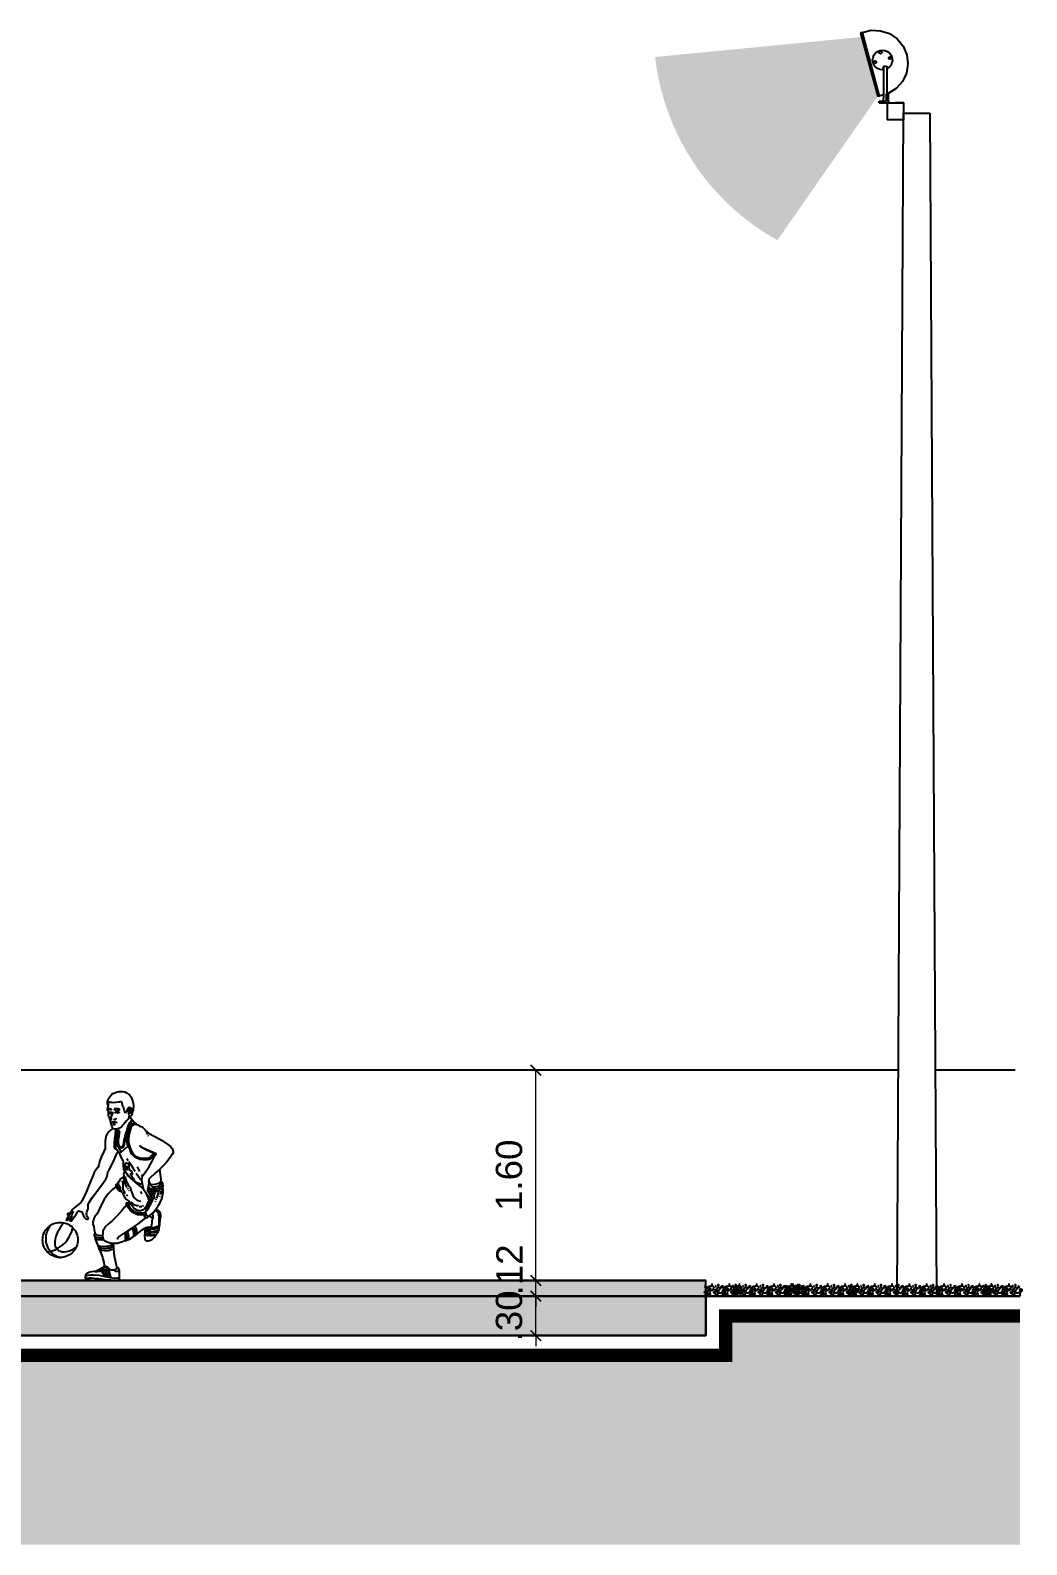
# Model space of a CAD drawing. Header units: metres. Extents: x 2394 to 3264, y 364 to 634.
# Drawn here: x 2738.47 to 2746.05, y 403.38 to 414.91 of the extents above; entities that cross this region are included whole.
import ezdxf

# ---------------------------------------------------------------- set-up
doc = ezdxf.new("R2010")
doc.units = ezdxf.units.M
doc.header["$LTSCALE"] = 5
doc.header["$MEASUREMENT"] = 0
doc.layers.add('2prancha', color=4, linetype='Continuous', lineweight=18)
doc.layers.add('PENA 05', color=5, linetype='Continuous', lineweight=25)
for name, color, linetype in [('COTA 1 100', 2, 'Continuous'), ('PENA 0.1', 1, 'Continuous'), ('PENA 01', 1, 'Continuous'), ('PENA 02', 2, 'Continuous'), ('PENA 06', 6, 'Continuous'), ('VEG_PLANTAS', 94, 'Continuous')]:
    doc.layers.add(name, color=color, linetype=linetype)
doc.styles.add('Luana', font='arial.ttf')
doc.dimstyles.new('arial100', dxfattribs={"dimtxt": 0.2, "dimasz": 0.08, "dimexe": 0.1, "dimexo": 0.2, "dimgap": 0.1, "dimtad": 1, "dimzin": 4, "dimdsep": 46, "dimtxsty": 'Luana', "dimblk": 'ARCHTICK', "dimcen": 0, "dimclrd": 7, "dimclre": 7, "dimclrt": 256, "dimadec": 0, "dimazin": 0, "dimtfac": 1, "dimtix": 1, "dimtmove": 0, "dimatfit": 3, "dimldrblk": 'CLOSEDBLANK', "dimfxl": 0, "dimlwd": 5, "dimlwe": 5, "dimarcsym": 0})

# ---------------------------------------------------------------- blocks, each defined once
blk = doc.blocks.new('cacho6')
for centre, radius in [((-0.416, 0.242), 0.0184), ((-0.325, 0.284), 0.0156), ((-0.255, 0.26), 0.0104), ((-0.159, 0.31), 0.0082), ((-0.042, 0.222), 0.0116), ((0.015, 0.253), 0.0183), ((0.128, 0.284), 0.0156), ((0.198, 0.26), 0.0104), ((0.294, 0.31), 0.0082), ((0.411, 0.222), 0.0116), ((0.468, 0.253), 0.0183)]:
    blk.add_circle(centre, radius)
blk.add_arc((0.037, 0.242), 0.0184, 202.9972, 106.9767)
for points, knots in [([(0, 0), (0.017, 0.013), (0.049, 0.039), (-0.035, 0.009), (-0.042, 0.095), (-0.062, 0.018), (-0.176, 0.073), (-0.041, 0.071), (0.078, 0.117), (-0.049, 0.078), (0.027, 0.214), (-0.067, 0.068), (-0.076, 0.255), (-0.104, 0.071), (-0.161, 0.215), (0.042, 0.257), (-0.297, 0.304), (-0.126, 0.113), (-0.228, 0.21), (-0.321, 0.094), (-0.129, 0.122), (-0.35, -0.005), (-0.31, 0.142), (-0.253, 0.23), (-0.453, 0.23), (-0.272, 0.128), (-0.406, 0.065), (-0.448, 0.13), (-0.463, 0.218), (-0.522, 0.133), (-0.428, 0.091), (-0.444, 0.031), (-0.453, 0)], [0.011965, 0.011965, 0.011965, 0.011965, 0.082609, 0.169559, 0.243044, 0.299408, 0.400394, 0.594709, 0.690458, 0.785628, 0.89158, 1.001823, 1.123848, 1.25156, 1.356811, 1.528141, 1.7837, 1.951889, 2.05249, 2.190104, 2.318207, 2.51551, 2.701394, 2.792269, 2.948062, 3.123129, 3.249217, 3.402204, 3.477691, 3.56163, 3.701911, 3.843182, 3.843182, 3.843182, 3.843182]), ([(0.453, 0), (0.47, 0.013), (0.502, 0.039), (0.418, 0.009), (0.411, 0.095), (0.391, 0.018), (0.277, 0.073), (0.413, 0.071), (0.532, 0.117), (0.404, 0.078), (0.48, 0.214), (0.386, 0.068), (0.377, 0.255), (0.349, 0.071), (0.292, 0.215), (0.495, 0.257), (0.156, 0.304), (0.328, 0.113), (0.225, 0.21), (0.132, 0.094), (0.324, 0.122), (0.103, -0.005), (0.143, 0.142), (0.2, 0.23), (0, 0.23), (0.181, 0.128), (0.048, 0.065), (0.005, 0.13), (-0.01, 0.218), (-0.05, 0.16), (-0.042, 0.136), (-0.037, 0.128)], [0.011965, 0.011965, 0.011965, 0.011965, 0.082609, 0.169559, 0.243044, 0.299408, 0.400394, 0.594709, 0.690458, 0.785628, 0.89158, 1.001823, 1.123848, 1.25156, 1.356811, 1.528141, 1.7837, 1.951889, 2.05249, 2.190104, 2.318207, 2.51551, 2.701394, 2.792269, 2.948062, 3.123129, 3.249217, 3.402204, 3.477691, 3.56163, 3.606746, 3.606746, 3.606746, 3.606746]), ([(-0.001, 0.089), (0.001, 0.088), (0.014, 0.07), (0.012, 0.047), (0.007, 0.026)], [3.6908032, 3.6908032, 3.6908032, 3.6908032, 3.701911, 3.8032539, 3.8032539, 3.8032539, 3.8032539])]:
    blk.add_open_spline(points, degree=3, knots=knots)
blk = doc.blocks.new('jogador de basquete 02')
at = {"color": 0, "linetype": 'Continuous'}
for points in [[(272.7, 224.4), (272.5, 225.2), (272.1, 226.3), (272.1, 228.1), (272.4, 230), (272.8, 231.2), (273.6, 232.4), (275.1, 234.1), (275.6, 234.8), (276.5, 235.6), (280.3, 237), (281.7, 237.3), (283.3, 237.3), (284.9, 237.3), (286.5, 236.9), (288, 236.1), (290.6, 234.3), (291.5, 233.2), (292.1, 232.4), (292.6, 230.9), (293.6, 227.4), (293.9, 225.2), (293.6, 221.5), (293.2, 220.1), (292.5, 219)], [(272, 221.8), (271.9, 221.8), (271.9, 221.8), (271.9, 222), (271.9, 222.1), (271.9, 222.2), (272, 222.3), (272.1, 222.3), (272.7, 222.6), (273.1, 222.7), (273.5, 222.7), (273.8, 222.7), (274.3, 222.6), (274.7, 222.4), (274.9, 222.4), (275, 222.3), (275.1, 222.1), (275.1, 222), (275.1, 221.8), (275, 221.8), (274.8, 221.8), (274.6, 221.8), (274, 222), (273.6, 222.1), (273.3, 222.1), (272.8, 222.1), (272.5, 222), (272.2, 221.8), (272, 221.8), (272, 221.8)], [(272.8, 226.1), (272.9, 227.3), (273.3, 228.2), (273.6, 228.4), (274, 228.4), (275, 228.1), (276, 228), (279.1, 228.1), (281.7, 228.4), (282.8, 228.6), (283.6, 228.6), (283.9, 228.5), (284.2, 228.1), (284.2, 227.7), (284.3, 225.7), (284.6, 224.9), (285.2, 224.5), (285.5, 223.5), (285.5, 222.5), (286, 221.1), (286.2, 220), (286.5, 219.4), (287.7, 219.7), (288, 219.9), (288.2, 220.4), (288.8, 221.8), (289.4, 223), (290, 223.7), (290.5, 223.8), (291.2, 223.7), (292.2, 223), (292.7, 222.3), (292.9, 221.5), (293, 219.7), (292.9, 218.7), (292.5, 217.2), (292.1, 216.6), (291.6, 216.4), (290.7, 216.3), (290.3, 216.4), (290.1, 215.6), (289.9, 214.7), (289.4, 213.9), (288.4, 212.7), (283.8, 207.3), (282.6, 206.5), (281.5, 205.9), (280, 205.4), (279.1, 205.3), (278.3, 205.3), (277.1, 205.6), (276.4, 206.2), (275.9, 207.2), (275.7, 207.8), (275.3, 209), (274.8, 210.6), (274.4, 212.6), (274.1, 213.4), (273.6, 214.9), (273.2, 215.7), (272.9, 217), (272.8, 217.5), (272.9, 218.7), (272.9, 219.3), (272.8, 219.9), (272.7, 220.2), (272.2, 221.1), (272, 221.6), (272, 222.1), (272.3, 223.4), (272.8, 226.1)], [(272.9, 219.1), (273.1, 219.4), (273.3, 219.6), (273.7, 219.7), (274.2, 219.7), (274.7, 219.7), (275.1, 219.7), (275.4, 219.6), (275.4, 219.5), (275.4, 219.4), (275.4, 219.4), (275.2, 219.3), (275.1, 219.3), (275.1, 219.3), (275.1, 219.3), (275.1, 219.1), (275.1, 219), (275.1, 218.7), (275.1, 218.6), (275, 218.5), (274.8, 218.4), (274.7, 218.4), (274.5, 218.4), (274.3, 218.5), (274.3, 218.5), (274.1, 218.7), (274, 218.9), (274, 219), (273.9, 219.1), (273.8, 219.1), (273.7, 219.2), (273.4, 219.2), (273.2, 219.1), (273.1, 219), (273, 218.9), (272.9, 218.9), (272.9, 219), (272.9, 219.1)], [(276.2, 219.9), (276.2, 219.4), (276.2, 218.9), (275.1, 215.9), (274.7, 215.1), (274.5, 214.9), (274.5, 214.4), (274.7, 213.9), (275.3, 213.7), (275.9, 213.7)], [(277.6, 222.4), (277.6, 222.3), (277.6, 222.2), (277.8, 222), (277.8, 222), (277.9, 221.9), (277.9, 221.8), (278, 221.7), (278.1, 221.7), (278.3, 221.8), (278.6, 221.8), (278.9, 221.9), (279.3, 222), (279.8, 222), (280.3, 222), (280.7, 222), (281.1, 221.9), (281.5, 221.8), (281.7, 221.8), (281.9, 221.8), (282, 221.8), (282.1, 221.8), (282.1, 221.9), (282.1, 222), (282.1, 222.1), (281.9, 222.3), (281.6, 222.3), (280.9, 222.4), (280.1, 222.6), (279.5, 222.6), (279.2, 222.6), (278.9, 222.6), (278.4, 222.5), (278.1, 222.4), (277.8, 222.4), (277.6, 222.4), (277.6, 222.4), (277.6, 222.4)], [(278.4, 219.3), (278.4, 219.4), (278.8, 219.7), (279.1, 220.1), (279.4, 220.1), (279.8, 220.2), (280.3, 220.2), (280.8, 220.1), (281.2, 220.1), (281.3, 220), (281.6, 219.7), (281.7, 219.6), (281.8, 219.4), (281.8, 219.4), (281.7, 219.3), (281.5, 219.3), (281.4, 219.4), (281.3, 219.3), (281.2, 219.1), (281.1, 219), (281, 218.9), (280.8, 218.9), (280.6, 218.9), (280.3, 218.9), (280.3, 218.9), (280.1, 219), (280, 219.2), (279.9, 219.4), (279.8, 219.4), (279.8, 219.6), (279.5, 219.7), (279.4, 219.7), (279.1, 219.6), (278.9, 219.5), (278.7, 219.3), (278.6, 219.2), (278.5, 219.2), (278.4, 219.2), (278.4, 219.3)], [(288.1, 220.2), (287.9, 219.8)], [(289.8, 220), (290, 220.1), (290.2, 220.4), (290.3, 220.5), (290.3, 220.7), (290.3, 220.9), (290.3, 221.3), (290.4, 221.8), (290.5, 222), (290.7, 222.3), (290.8, 222.4), (291.2, 222.6), (291.5, 222.6), (291.9, 222.4), (292.1, 222.2), (292.3, 221.9), (292.3, 221.5), (292.4, 221), (292.3, 220.9), (292.3, 220.8), (292.1, 220.8), (292, 220.8), (291.9, 221), (291.9, 221.5), (291.8, 221.9), (291.5, 222.3), (291.4, 222.3), (291.1, 222.3), (291, 222.3), (290.8, 222.2), (290.6, 221.9), (290.5, 221.6), (290.4, 221.4), (290.4, 221.2), (290.4, 220.9), (290.4, 220.8), (290.6, 220.7), (290.8, 220.6), (291.1, 220.5), (291.4, 220.2), (291.7, 219.9), (291.8, 219.5), (291.9, 219.3), (291.9, 219.2), (291.9, 219.1), (291.7, 219.1), (291.5, 219.3), (291.4, 219.4), (291.2, 219.7), (291.1, 219.7), (290.8, 219.7), (290.7, 219.6), (290.7, 219.3), (290.7, 218.9), (290.7, 218.5), (290.5, 218.3), (290.4, 218.2), (290.2, 218), (290, 218), (289.9, 218.2), (289.8, 218.3), (289.8, 218.5), (289.9, 218.7), (290, 218.8), (290.2, 218.8), (290.3, 219), (290.3, 219.1), (290.3, 219.4), (290.1, 219.6), (289.9, 219.7), (289.8, 219.7), (289.7, 219.7), (289.7, 219.9), (289.8, 220)], [(276.8, 205.9), (276.3, 205.7), (274.6, 204.5), (273.1, 203), (271.8, 201.4), (270.9, 199.8), (270.3, 197.5), (269.9, 195), (269.9, 192.3), (269.9, 189.1), (268.8, 186.4), (266.7, 181.6), (265.6, 178.5), (264.6, 175.2), (264, 173.1), (262.4, 171.2), (260.8, 168.8), (259.8, 166.5), (258.4, 162.9), (256.2, 157.6), (253.3, 150.7), (251.6, 147.5), (250.7, 145.3), (249.6, 143.7), (249, 143.1), (242.1, 137.3), (241, 135.1), (237.8, 129.8), (237.2, 129.1), (236.9, 128.6), (237.3, 128.3), (237.8, 128.3), (238.7, 128.7), (239.5, 129.3), (241.9, 132.2), (241.2, 130.3), (240.1, 128.3), (240.1, 128), (240.3, 127.7), (241, 127.7), (241.7, 127.9), (242.5, 129), (245.9, 134.4), (246.4, 135.1), (247.4, 136.2), (250.3, 135.5), (252.3, 130.7), (253.4, 129.7), (254.9, 129.2), (255.5, 129.3), (256, 129.8), (256, 130.3), (254.9, 131.4), (254.4, 132.4), (254.2, 133.8), (254.4, 135.1), (255.5, 138.3), (255.6, 140.1), (255.6, 141.2), (256.1, 143.1), (259.2, 147.9), (267.2, 158.1), (270.5, 163.1), (271.3, 164.8), (272, 167), (272.3, 168.7), (273.3, 170.8), (276.9, 177.9), (279, 182.7), (280, 185.4), (280.7, 186.1), (281.1, 186.5)], [(275.6, 211.2), (275.9, 211.3), (276.4, 211.4), (276.9, 211.4), (277.6, 211.4), (278.1, 211.4), (278.8, 211.3), (279.2, 211.2), (279.5, 211.2), (279.7, 211.1), (279.7, 211.1), (279.7, 211), (279.7, 211), (279.6, 210.9), (279, 210.9), (278.2, 210.8), (277.6, 210.6), (277.1, 210.5), (276.9, 210.5), (276.7, 210.6), (276.5, 210.6), (276.5, 210.8), (276.4, 210.9), (276.4, 211.1), (276.3, 211.1), (275.8, 211.1), (275.6, 211.1), (275.5, 211.2), (275.5, 211.2), (275.6, 211.2)], [(276.6, 209.5), (277.1, 209.4), (277.7, 209.4), (278.3, 209.4), (278.6, 209.7)], [(277, 213.7), (277.1, 213.7), (277.4, 213.7), (277.9, 213.5), (278.3, 213.5), (278.6, 213.5), (278.9, 213.7), (279.1, 213.9), (279.2, 214.2), (279.2, 214.7)], [(279.9, 205.4), (279.8, 203.9), (279.1, 197.4), (278.6, 192.9), (278.6, 190.4), (278.8, 189.3), (278.9, 188.6), (279, 188.5), (278.5, 188.8), (278.2, 189.4), (278, 190.4), (278, 193), (278.3, 197.4), (278.6, 200.9), (279, 204.5), (279, 205.3)], [(279.5, 205.4), (279.3, 202.4), (278.4, 194.8), (278.2, 191.1), (278.3, 189.6), (278.7, 188.7), (280, 187.5), (281.6, 185.9), (283.8, 180.6), (285.2, 177.9), (285.3, 176.5), (285.3, 174.1), (285.5, 172), (287, 169.4), (289.7, 165.6), (291.8, 163.5), (295.5, 160.8), (299.8, 159.2), (301.7, 158.9)], [(279.4, 204.3), (279.2, 205.4)], [(280.9, 205.7), (280.6, 202.5), (279.5, 193.9), (280, 191.8), (283.6, 185.9), (289.2, 191), (288.6, 194.4), (288.9, 197.6), (288.6, 199.3), (288.8, 201.6), (290, 204), (290.8, 206.2), (292.3, 209.1), (295, 211), (293.4, 212.4), (291.9, 214.1), (291, 216.1), (290.8, 216.3)], [(282.2, 202.9), (281.9, 201.7), (281.5, 199.2), (281.1, 196.2), (281.1, 193.9), (281.2, 192.4), (281.7, 191.1), (282, 190.5), (282.5, 190.4), (283, 190.2), (283.5, 190.2), (284.1, 190.4), (284.8, 190.9), (285.4, 192), (286.1, 196), (286.8, 199.3), (287.9, 203.2), (288.8, 206.5), (289.7, 208.8), (290.9, 210.9), (291.6, 212.1), (292.2, 212.8), (292.6, 213), (292.9, 213), (293.7, 212.3), (293.2, 212.3), (292.5, 211.8), (291.7, 211), (291, 209.5), (290, 207.5), (289.3, 205.9), (288.2, 201.9), (287.1, 197.1), (286.1, 192.5), (285.9, 190.9), (285.2, 190), (284.5, 189.4), (283.3, 189.3), (282.1, 189.6), (281.3, 190.3), (281, 190.8), (280.7, 191.5), (280.6, 192.7), (280.5, 194.2), (280.5, 195.6), (280.7, 198.2), (281.1, 200.8), (281.4, 202.5), (281.8, 203.9), (282.2, 202.9)], [(311.8, 185), (311.6, 184.5), (310.3, 182.5), (309.2, 181), (307.7, 179.9), (306.1, 179.5), (304, 179.3), (302.1, 179.3), (299.4, 179.7), (297, 180.7), (295.7, 181.6), (294.1, 182.6), (292.9, 184), (291.8, 185.8), (291, 187.8), (290.1, 190.1), (289.4, 192.7), (289, 194.7), (288.9, 196.9), (289.2, 199.7), (289.8, 202.8), (290.5, 205.4), (291.3, 207.6), (292, 208.7), (292.6, 209.3), (293.1, 209.7), (294.1, 210.1), (294.9, 210.2), (295.6, 210.2), (296.2, 210), (296.9, 209.4), (296, 209.4), (294.9, 209.4), (294.1, 209.2), (293.3, 208.8), (292.6, 208.2), (292, 207.3), (291.3, 205.7), (290.8, 203.6), (290, 199.6), (289.7, 197.5), (289.7, 194.9), (290, 192.9), (290.8, 190.3), (291.7, 187.9), (293, 185.3), (294.4, 183.7), (295.7, 182.6), (297.2, 181.7), (299, 180.8), (300.4, 180.6), (302, 180.3), (303.7, 180.3), (305.3, 180.4), (306.9, 180.8), (308.3, 181.6), (309.3, 182.6), (310.2, 184.1), (310.8, 185.4)], [(290.3, 216.4), (289.9, 216.6), (289.6, 216.7)], [(309.9, 183.6), (309.1, 182.7), (308, 181.4), (306.7, 180.7), (305, 180.4), (302.5, 180.4), (300.6, 180.4), (299, 180.9), (296.5, 181.9), (294.8, 183.1), (293.2, 185), (291.5, 187.8), (290.4, 191), (289.7, 193.7), (289.7, 197.6), (290.2, 201.3), (291.2, 205.3), (292, 207.3), (292.7, 208.4), (294, 209.1), (295.2, 209.5), (296.8, 209.4), (297.7, 208.9), (298.5, 208.4), (300.1, 207.7), (301.3, 207.2), (302.5, 206.2), (303.4, 205.1), (304.8, 203.3), (306.6, 201.9), (311.9, 199.1), (317.5, 196), (323.8, 191.8), (325.5, 190.5), (326.5, 189.1), (327.6, 186.4), (327.5, 185.2), (326.6, 183.8), (325.5, 182.2), (322.3, 178), (319, 174.2), (315.9, 171.1), (312.6, 168.3), (307.5, 163.6), (306.9, 162.9), (306.8, 162.1), (306.8, 161), (306.8, 158.9), (306.4, 156.9), (306.1, 154.9), (305.9, 153.4), (308.4, 149), (309.9, 147.1), (310.1, 146.3), (309.9, 145.3), (309.7, 145.2), (308, 146.4), (305.9, 149.1), (303.1, 153.5), (302.5, 154.8), (301.1, 162), (301.1, 163.3), (301.4, 164.7), (302, 166.4), (304.3, 169.5), (307.2, 173.7), (309.7, 178.2), (311.1, 181.1), (312.3, 183.4), (313.2, 184.4), (308, 186.6), (304.6, 188.2), (301.6, 189.5), (300.9, 189.9), (300.2, 190.4), (299.2, 191.3), (300.3, 190.3), (305, 187.8), (310.9, 185.2), (309.9, 183.6)], [(304.8, 203.2), (305.2, 202.2), (305.9, 200.7)], [(306.1, 200.1), (306.4, 199.5)], [(306.6, 198.9), (306.6, 198.8)], [(288.2, 180.5), (289.3, 178.7)], [(287.1, 169.1), (285.9, 168.3), (285.6, 167.3), (285.7, 166.2), (285.4, 165.1), (284.3, 164), (282.7, 162.9), (282.4, 162.4), (282.2, 161.8), (282.1, 161.2)], [(285.9, 171), (285.9, 171.6), (286, 172.7), (286.6, 174.5), (287.5, 176.3), (287.8, 176.9), (288.9, 176.6), (289.7, 176.2), (290.2, 171), (290.3, 171), (291.2, 170.5), (292.3, 170.1), (292.8, 167.5), (292.9, 167.3), (292.3, 167.3), (291.3, 167.5), (291.7, 166.8), (292.9, 164.8), (294.5, 163), (293.5, 163.1), (292.1, 163.3), (291.1, 164.2), (289.6, 165.8), (288.3, 167.5), (286.7, 169.8), (286.3, 170.6), (285.9, 171)], [(288.2, 173.4), (288.3, 171.7), (288.5, 170.9), (287.2, 171.3), (288.2, 174.1), (288.2, 173.4)], [(289.9, 178), (291.6, 175.4), (293.4, 172.7), (295.3, 169.7)], [(296.3, 168.2), (298.7, 164.4), (301.3, 161.3)], [(297.1, 173.4), (299.1, 169.4)], [(300.7, 167), (301.7, 165.7)], [(308.2, 158.4), (309.5, 158.4), (312.3, 158.8), (315.9, 160), (317.1, 161.2), (317.3, 162.6), (317.1, 165.1), (316.3, 171.4)], [(279.2, 156.8), (276.3, 154.4), (272.6, 150.7), (269.4, 146.4), (266.9, 141.5), (263.1, 133.7), (261.3, 131.4), (260.3, 129.8), (260.1, 128.3), (259.7, 126.6), (259.7, 125), (260.4, 122.9), (260.8, 120.1), (261.4, 116.9)], [(282.2, 161.3), (280, 159.2), (279, 158.1), (279, 157.6), (279.2, 156.8), (279.5, 156), (280.3, 154.8), (281.2, 153.8), (282.7, 152.8), (284.3, 151.7)], [(281.1, 160.3), (280, 159.2), (280, 158.6), (280.2, 158), (280.3, 157.8), (280.8, 156.7), (281.9, 155.2), (283.7, 153.3), (283.8, 153.3)], [(283.6, 154.8), (283.3, 155.2), (281.7, 157.5), (281.3, 159), (281.2, 159.7), (281.1, 160.3)], [(284.3, 161.9), (284.8, 159.1), (284.9, 156.3), (284.9, 154.7), (285.6, 153.1), (286.2, 151.7), (286.8, 150.9)], [(285.7, 165.9), (285.7, 163.5), (286, 161.6), (286.8, 158.8), (288.3, 156.1)], [(286.9, 165.2), (287.2, 163), (288.2, 160.2), (289.3, 158.3), (290.4, 157), (291, 156.3), (291.8, 153.6), (293.6, 148.7), (294.8, 147.2), (296.1, 145.8), (297.3, 145), (299.8, 144.4)], [(288.8, 155.4), (289.1, 154.7)], [(291.8, 164), (296.1, 159.7), (300.3, 156.3), (302.5, 154.9)], [(308.8, 148.4), (309.7, 147.8), (310.9, 147.3), (311.3, 147), (311.4, 147), (311.6, 147.1), (311.6, 147.5), (311.4, 148.1), (311, 148.7), (310.2, 149.4), (309.7, 149.8), (308.7, 150.8), (306.9, 152.7), (306, 154.1)], [(310.9, 154.9), (312.3, 154.9), (312.7, 154.8), (313.1, 154.7), (313.2, 154.2), (312.8, 153.9), (311.7, 153.5), (309.5, 153.2), (307.9, 153.6), (306.1, 154.8)], [(306.9, 161), (307.5, 159.8), (308.2, 158.5), (308.8, 157.5), (309.8, 156.6), (310.5, 156), (310.7, 155.6), (310.9, 155.2), (310.9, 154.8), (309.9, 154.4), (308.2, 154.8), (306.4, 156.7)], [(306.4, 156.6), (306.4, 156.6)], [(306.5, 153.3), (308.9, 152.8), (311.6, 152.6), (313.7, 152.8), (315.8, 153.7), (317.5, 154.9), (318.5, 156), (318.9, 157.4), (318.5, 159.7), (317.9, 160.9), (317.1, 161.4)], [(306.8, 160.6), (306.9, 161)], [(306.8, 131.7), (310.5, 134.6), (312.4, 137.1), (314.8, 140.5), (316.1, 142.6), (317.8, 146.4), (318.5, 149), (319, 151.7), (319, 153.8), (318.6, 156.4)], [(313, 154.7), (314.2, 155), (315, 155.3), (315.8, 155.8), (317.2, 156.7), (318.2, 157.7), (318.5, 158.5), (318.7, 158.9), (318.6, 159.4), (318.3, 159.9), (318.2, 160.5), (317.8, 159.9), (317, 158.8), (316.5, 158.3), (316, 157.9), (315.4, 157.4), (314.5, 156.8), (313.5, 156.5), (312.3, 156.3), (310.2, 156.3), (310.2, 156.3)], [(311.4, 154.9), (311.4, 154.9)], [(318.3, 154.5), (318.3, 153.3), (318, 151.2)], [(288.1, 141), (284.3, 136.8), (280, 131.9), (275.8, 127.8), (272.5, 125), (270, 122.7), (269.3, 121.7), (268.8, 121), (268.3, 119.8), (268, 118.6), (268, 117.7), (267.9, 116.7), (267.7, 115.4), (267.9, 113.8), (268.4, 112.3), (269.4, 111.1), (271.6, 110), (275.2, 109), (277.6, 108.8), (280, 109), (285.4, 110.7), (286.8, 111.1), (287.5, 111.1), (290.2, 112.2), (292.9, 113.8), (296.8, 116.6), (301.4, 120.1), (303.6, 121.5), (304.2, 121.9), (304.5, 121.9)], [(284.3, 151.7), (286.4, 147.9), (288.1, 145.9), (289.7, 144.6), (290.6, 139.7)], [(287.7, 149.8), (288.8, 149)], [(288.7, 143.5), (288.9, 142.6), (289.3, 141.5), (289.8, 140.5), (290.5, 139.6), (291.5, 138.4), (293.3, 136.6), (295.1, 135.4), (296.9, 134.8), (298.7, 134.6), (300.4, 134.6), (302, 134.6), (303.1, 134.9), (304.1, 135.3), (304.2, 134.4), (304.5, 133.4), (305, 132.6), (305.5, 132.2), (306.2, 131.8), (307, 131.6), (305.9, 130.6), (305.5, 130.3), (305.1, 130.1), (304.6, 130.2), (304.2, 130.6), (303.6, 131.3), (303.3, 132.1), (303.1, 133), (301.9, 132.8), (300.6, 132.7), (298.8, 132.8), (297.3, 133), (295.6, 133.6), (294.1, 134.3), (292.7, 135.3), (291.2, 136.7), (289.7, 138.4), (288.5, 140.1), (288, 141.1), (287.9, 141.7), (287.9, 142.2), (288.7, 143.5)], [(289.6, 144.7), (289.5, 144.7)], [(307.1, 145.1), (306.2, 143.2), (304.6, 139.9), (303.6, 138.3), (301.5, 136.7), (299.8, 136.2), (297.7, 136.3), (295.3, 137.6), (294.2, 138.5), (292.7, 140.4), (291.5, 142.5), (291.1, 143.1), (290.7, 143.7), (289.6, 144.7)], [(289.7, 153.6), (289.9, 153.1)], [(291.3, 144), (293.3, 142.3), (295.1, 141.3), (297, 140.9), (298.1, 140.8)], [(300, 152.6), (300.3, 151.5), (301.1, 150.8)], [(304.1, 151.9), (304.1, 151.9)], [(304.1, 151.9), (305.6, 148.8), (307, 145.3), (307.2, 144.9), (307.3, 144.9), (307.6, 145.1), (307.8, 145.4), (308, 145.9), (307.9, 146.5)], [(308.9, 145.7), (308.6, 144.9), (305.9, 139.4), (304.4, 137), (304.6, 136.6), (305.1, 136.5), (305.3, 136.5), (306.9, 139), (309.1, 143), (310.8, 147.2), (310.8, 147.3)], [(309.7, 152.7), (309.2, 150.9), (309.1, 150.4)], [(309.8, 147.8), (309.6, 147.4)], [(311.1, 152.6), (311.1, 152.5), (310.3, 149.3)], [(311.2, 148.4), (312.3, 151.8), (312.4, 152.7)], [(312.4, 144.4), (312.2, 144)], [(313.2, 146.3), (312.9, 145.3)], [(314.9, 153.2), (314.7, 151.5), (314.2, 149.4), (313.5, 147)], [(316.1, 148.6), (315.9, 148.1)], [(316.9, 152.8), (316.8, 151.2), (316.5, 149.7)], [(241, 135), (240, 134.4), (239.1, 133.9), (238.4, 133.8), (238.1, 133.6), (237.9, 133.5), (238.1, 133.2), (238.6, 132.8), (239.1, 132.9), (239.7, 133)], [(241.9, 132.2), (242.2, 133.3), (243.1, 136.1)], [(280, 112.2), (280.6, 113.2), (281, 113.8), (281.6, 114.3), (285.9, 117), (297.7, 125), (304.4, 130.4)], [(298.8, 139.8), (300.1, 139.8), (301.1, 139.8)], [(301.6, 140.6), (302.5, 140.8)], [(309.5, 133.9), (310.5, 134.6), (311.9, 136.4), (312.5, 137.4), (314, 137.1), (315.2, 136.4), (316.2, 135.5), (316.5, 134.3), (316.8, 133), (316.9, 131.8), (316.8, 131.5), (316.5, 129.9), (316.3, 128.5), (316.2, 127.4), (316, 126.6), (315.9, 125.2), (315.8, 124.2), (315.7, 123), (315.4, 121.8), (315.4, 120.6), (315.2, 119.7), (314.6, 118.6), (314.2, 117.6), (313.2, 116.1), (312.3, 115.2), (311.3, 113.7), (310.4, 112.7), (309.4, 111.8), (308.4, 111.1), (307.3, 110.8), (306.2, 110.5), (305.2, 110.5), (304.6, 110.9), (304, 111.4), (303.9, 112), (303.7, 113.2), (303.5, 114.2), (303.5, 115.3), (303.6, 116.2), (303.9, 117.9), (303.9, 119.3), (303.9, 120.1), (303.9, 120.8), (303.7, 121.7), (304.7, 122.1), (305.3, 122.2), (306.2, 122.2), (307.3, 122.4), (308.1, 122.7), (309.2, 123.4), (309.5, 124.5), (309.8, 126.1), (309.8, 127.3), (310, 129.6), (310, 129.7)], [(307.2, 132), (309.1, 131), (309.5, 130.5), (309.8, 130), (310, 129.6), (310.1, 129.6), (310.3, 129.6), (310.5, 130.2), (310.6, 131), (310.6, 132), (310.1, 132.9), (309.7, 133.6), (309.5, 133.8)], [(309.5, 133.7), (309.5, 133.9)], [(315.5, 121.9), (315.7, 129.1), (315.6, 130.8), (315.4, 132.9), (315, 134.2), (314.5, 134.9), (313.9, 135.5), (313.6, 135.8), (313, 136.2), (312.3, 136.5), (311.7, 136.6)], [(246.8, 111.7), (246.8, 110.2), (246.6, 108.9), (246.2, 107.5), (245.8, 106.2), (245.2, 105), (244.6, 103.8), (243.8, 102.7), (242.9, 101.7), (242, 100.7), (241, 99.9), (239.8, 99.1), (238.7, 98.4), (237.4, 97.9), (236.1, 97.4), (234.8, 97.1), (233.4, 96.9), (232, 96.8), (230.5, 96.9), (229.2, 97.1), (227.8, 97.4), (226.5, 97.9), (225.3, 98.4), (224.1, 99.1), (223, 99.9), (222, 100.7), (221, 101.7), (220.1, 102.7), (219.4, 103.8), (218.7, 105), (218.2, 106.2), (217.7, 107.5), (217.4, 108.9), (217.2, 110.2), (217.1, 111.7), (217.2, 113.1), (217.4, 114.5), (217.7, 115.8), (218.2, 117.1), (218.7, 118.4), (219.4, 119.5), (220.1, 120.6), (221, 121.7), (222, 122.6), (223, 123.5), (224.1, 124.2), (225.3, 124.9), (226.5, 125.5), (227.8, 125.9), (229.2, 126.2), (230.5, 126.4), (232, 126.5), (233.4, 126.4), (234.8, 126.2), (236.1, 125.9), (237.4, 125.5), (238.7, 124.9), (239.8, 124.2), (241, 123.5), (242, 122.6), (242.9, 121.7), (243.8, 120.6), (244.6, 119.5), (245.2, 118.4), (245.8, 117.1), (246.2, 115.8), (246.6, 114.5), (246.8, 113.1), (246.8, 111.7)], [(224.7, 124.7), (224.1, 124), (223.5, 123.4), (222.8, 122.5), (222.1, 121.3), (221.2, 119.7), (220.7, 118.6), (220.4, 117.5), (219.9, 116), (219.7, 114.5), (219.7, 113.4), (219.7, 111), (219.8, 109.9), (220.1, 108.6), (220.6, 107.1), (221.2, 105.5), (222.2, 103.9), (222.8, 103), (223.6, 101.9), (224.9, 100.6), (226.3, 99.4), (228, 98.4), (229.6, 97.5), (231.1, 96.9), (232.1, 96.7)], [(220.9, 101.4), (221.6, 101.6), (223.5, 102), (225.3, 102.5), (227.4, 103.3), (229.8, 104.5), (232.2, 106), (234.3, 107.5), (236.2, 109.3), (237.9, 111.4), (239.4, 113.7), (240.8, 116.4), (241.7, 118.5), (242.1, 120), (242.3, 121.3), (242.3, 122)], [(234.9, 126.1), (234.3, 125.3), (233.1, 123.6), (231.9, 121.8), (230.7, 120), (229.7, 118.1), (228.8, 116.3), (228.2, 114.6), (227.6, 112.4), (227.3, 110.3), (227.3, 109.2), (227.5, 107.5), (227.8, 106.3), (228.2, 105.4), (228.8, 104.4), (229.7, 103.5), (230.9, 102.5), (232.2, 102), (233.6, 101.7), (234.6, 101.6), (235.5, 101.6), (237.7, 101.9), (239.8, 102.5), (242.4, 103.6), (244.1, 104.6), (245.3, 105.3)], [(261.5, 117), (261, 116.9), (260.7, 116.5), (260.7, 116), (261.1, 114.5), (262.9, 113.9), (265.8, 113.4), (268, 113.5)], [(261.3, 117), (261.3, 116.9)], [(267.8, 115.2), (266.4, 115), (265.3, 115.1), (263.2, 115.6), (261.7, 116.4), (261.5, 116.8), (261.5, 117)], [(286.4, 117.3), (286.6, 116.8), (286.8, 115.8), (287, 114.3), (286.9, 112.6), (286.8, 111.8), (286.7, 111.3), (286.6, 111), (287.3, 111.1), (287.8, 111.2), (287.9, 111.6), (288.1, 112.3), (288.2, 114.4), (288.1, 115.8), (287.9, 117), (287.6, 117.8), (287.5, 118.1), (286.4, 117.3)], [(288.8, 118.9), (289.1, 117.8), (289.4, 116.4), (289.6, 115.1), (289.6, 113.7), (289.4, 112.8), (289.3, 112.1), (289.2, 111.8), (290.1, 112.1), (291.3, 112.7), (292.4, 113.5), (293.6, 114.2), (293.9, 114.6), (294.1, 114.9), (294.2, 115.9), (294.1, 117.7), (294, 118.9), (293.7, 120), (293.2, 121.2), (292.9, 121.7), (291.6, 120.9), (290.4, 120), (289, 119), (288.8, 118.9)], [(293.9, 122.4), (294.1, 121.9), (294.7, 120.9), (295, 120), (295.2, 119.1), (295.4, 117.9), (295.4, 117), (295.3, 116), (295.2, 115.8), (295.1, 115.4), (295.6, 115.8), (296.3, 116.3), (296.7, 116.5), (296.8, 116.8), (296.9, 117.5), (296.9, 118.4), (296.7, 119.6), (296.4, 120.7), (296, 121.7), (295.6, 122.6), (295.2, 123.2), (295.2, 123.3), (293.9, 122.4)], [(308.3, 122.7), (308, 120.4), (307.5, 117.4), (307.1, 116), (306.9, 115.5), (306.6, 115.3), (305.9, 115.2), (305.1, 115.3), (304.4, 115.6), (304, 115.9), (303.9, 116.3), (303.9, 116.6), (304, 118.6), (304, 120.6), (303.9, 121.7), (304.2, 121.8), (305, 122.2), (305.7, 122.3), (306.5, 122.3), (307.2, 122.3), (307.7, 122.4), (308, 122.6), (308.2, 122.6), (308.3, 122.7)], [(304.2, 117.8), (304.7, 117.6), (305.4, 117.4), (306.2, 117.4), (306.9, 117.4)], [(304.3, 119.5), (305.2, 119.2), (306.1, 119.2), (306.7, 119.2), (307.3, 119.3)], [(304.6, 121.1), (305.5, 120.9), (306.2, 120.9), (306.8, 121), (307.5, 121.2)], [(306.9, 116.3), (308, 116), (309.7, 116), (311.5, 116.3), (313.1, 116.5), (313.8, 116.8), (313.1, 116), (312.8, 115.5), (311.7, 115.3), (309.6, 115.2), (308, 115.1), (307.1, 115.3), (306.6, 115.5), (306.9, 116.3)], [(308, 120.5), (309.2, 120.8), (311.7, 121.1), (313.4, 121.5), (314.9, 122), (315.5, 122.4), (315.5, 123.4), (314.7, 123.2), (312.8, 122.5), (309.9, 121.9), (308.2, 121.5), (307.2, 121.3), (306.8, 120.8), (308, 120.5)], [(307.3, 118.5), (309, 118.6), (311.4, 119), (313.3, 119.5), (314.3, 120), (315.4, 120.6), (315.2, 119.8), (314.8, 119.1), (313.6, 118.5), (312.1, 118), (310, 117.6), (307.8, 117.4), (307, 117.4), (307.3, 118.5)], [(261.2, 114.5), (261.9, 111.6), (265.1, 103.6), (267.6, 97.1), (268.1, 95.7), (269, 92.6), (269.2, 90.4), (269, 88.9)], [(261.6, 112.6), (261.9, 111.6), (262.6, 109.8), (263.7, 106.9), (264.1, 106.8), (265.1, 106.5), (266.5, 106.3), (268.2, 106.2), (270.9, 106.3), (272.5, 106.5), (274, 106.8), (275.3, 107.3), (276.2, 107.8), (276.9, 108.3), (276.9, 108.8)], [(269.1, 111.5), (268, 111.5), (266, 111.6), (263.8, 111.8), (262.7, 112.1), (262.1, 112.3), (261.8, 112.5), (261.6, 112.6)], [(264.5, 105.2), (265.2, 104.9), (265.9, 104.7), (267.2, 104.6), (269.6, 104.5), (272.1, 104.6), (274, 105), (275.8, 105.7), (276.4, 106.3), (276.9, 106.8), (277.1, 104.7), (276.8, 104.2), (275.9, 103.6), (274.2, 102.9), (272.6, 102.5), (269.4, 102.5), (267.2, 102.7), (265.9, 102.9), (265.2, 103.3), (264.5, 105.2)], [(280, 87.8), (279.5, 89.9), (278, 98), (276.9, 106.8), (276.9, 108.8)], [(269.1, 89), (266.7, 87.6), (264, 86), (261.9, 84.9), (260.3, 84.8), (257.1, 84.3), (255.5, 83.8), (254.6, 83.3), (253.9, 82.7), (253.3, 81.7), (253.2, 80.1), (253.6, 78.5), (253.7, 78.9), (254.1, 79.2), (254.6, 79.3), (256.4, 79.5), (258.2, 79.6), (261, 79.4), (264.4, 79.1), (268.1, 78.5), (273.4, 77.6), (278.3, 77.3), (281.1, 77.4), (281.6, 77.5), (282, 78), (282.2, 79), (282, 83.8), (281.7, 85.2)], [(253.4, 81.1), (253.6, 81.2), (254.2, 81.6), (255.6, 81.9), (257.5, 82), (260.6, 82), (264.7, 81.7), (270.1, 80.7), (274.6, 79.9), (278.2, 79.4), (280.5, 79.6), (281.9, 79.6), (282.2, 79.6)], [(275, 77.5), (269.9, 77.6), (260.8, 77.4), (259.3, 77.4), (257.2, 77.7), (255.3, 77.9), (254.2, 78.2), (253.8, 78.3), (253.7, 78.4), (253.6, 78.5)], [(261.6, 84.9), (263.2, 84.9), (265.6, 85.2), (268.6, 85.9), (270.3, 86.7), (271.9, 87.6), (272.6, 88.2)], [(270.7, 88.9), (268.6, 87.7), (266.6, 86.5), (265.4, 86.1), (264.4, 86.1)], [(265.9, 87.2), (267.3, 87.2), (268.7, 87)], [(266.6, 85.4), (267.3, 84.6), (268.3, 83.3), (268.9, 82), (269.3, 80.9), (270.3, 80.7), (269.8, 82.1), (269, 83.6), (268.3, 84.7), (267.8, 85.4), (267.5, 85.7), (266.6, 85.4)], [(269.8, 87.7), (268.6, 88.1), (267.5, 88.1)], [(269, 86), (269.9, 84.8), (270.8, 83.3), (271.5, 81.7), (271.9, 80.4), (272.7, 80.3), (272.3, 81.7), (271.7, 83.3), (270.8, 84.9), (269.7, 86.4), (269, 86)], [(278.3, 86.4), (276.9, 86), (275.2, 86), (274.2, 86.5), (273.1, 87.6), (272, 88.6), (270.4, 89.1), (269.1, 89)], [(271.1, 87.1), (272.2, 85.7), (272.7, 84.5), (273.2, 83.4), (273.8, 81.5), (273.9, 80), (274.9, 79.9), (274.6, 81.4), (274, 83.4), (273.4, 85.2), (272.6, 86.5), (271.8, 87.6), (271.1, 87.1)], [(279.8, 88.4), (280.2, 88.5), (280.9, 88.3), (281.1, 88.1), (281.5, 87.2), (281.7, 86.2), (281.7, 85.6), (281.7, 85.3), (281.6, 85.1), (281.3, 85), (279, 85), (278.5, 85.3), (278.2, 86), (278.3, 86.5), (279.8, 87.4), (280, 87.7), (280, 87.9), (279.8, 88.4)]]:
    blk.add_lwpolyline(points, dxfattribs=at)
blk = doc.blocks.new('_ArchTick')
at = {"color": 0, "linetype": 'ByBlock', "const_width": 0.15}
blk.add_lwpolyline([(-0.5, -0.5), (0.5, 0.5)], dxfattribs=at)
blk = doc.blocks.new('*D14')
at = {"layer": 'COTA 1 100', "color": 7, "lineweight": 5, "ltscale": 1.5}
for p, q in [((2742.317, 405.274), (2742.317, 405.354)), ((2742.317, 405.274), (2742.217, 405.274)), ((2742.317, 404.974), (2742.317, 405.274)), ((2742.467, 404.974), (2742.217, 404.974)), ((2742.317, 404.974), (2742.317, 404.894))]:
    blk.add_line(p, q, dxfattribs=at)
at = {"layer": 'Defpoints', "color": 0, "ltscale": 1.5}
for p in [(2742.317, 405.274), (2742.317, 405.274), (2743.61, 404.974)]:
    blk.add_point(p, dxfattribs=at)
at = {"layer": 'COTA 1 100', "color": 7, "lineweight": 5, "ltscale": 1.5, "xscale": 0.08, "yscale": 0.08, "zscale": 0.08}
for p, rotation in [((2742.317, 405.274), 270), ((2742.317, 404.974), 90)]:
    blk.add_blockref('_ArchTick', p, dxfattribs=dict(at, rotation=rotation))
at = {"layer": 'COTA 1 100', "ltscale": 1.5, "insert": (2742.114, 405.124), "char_height": 0.2, "attachment_point": 5, "rotation": 90, "style": 'Luana'}
blk.add_mtext('.30', dxfattribs=at)
blk = doc.blocks.new('_ClosedBlank')
at = {"layer": '2prancha', "color": 0, "lineweight": -2}
for p, q in [((-1, 0.17), (0, 0)), ((-1, 0.17), (-1, -0.17)), ((0, 0), (-1, -0.17))]:
    blk.add_line(p, q, dxfattribs=at)
blk = doc.blocks.new('*D15')
at = {"layer": 'COTA 1 100', "color": 7, "lineweight": 5, "ltscale": 1.5}
for p, q in [((2742.317, 405.394), (2742.317, 405.474)), ((2742.467, 405.394), (2742.217, 405.394)), ((2742.317, 405.274), (2742.317, 405.394)), ((2742.317, 405.274), (2742.217, 405.274)), ((2742.317, 405.274), (2742.317, 405.194))]:
    blk.add_line(p, q, dxfattribs=at)
at = {"layer": 'Defpoints', "color": 0, "ltscale": 1.5}
for p in [(2742.317, 405.394), (2743.61, 405.394), (2742.317, 405.274)]:
    blk.add_point(p, dxfattribs=at)
at = {"layer": 'COTA 1 100', "color": 7, "lineweight": 5, "ltscale": 1.5, "xscale": 0.08, "yscale": 0.08, "zscale": 0.08}
for p, rotation in [((2742.317, 405.394), 270), ((2742.317, 405.274), 90)]:
    blk.add_blockref('_ArchTick', p, dxfattribs=dict(at, rotation=rotation))
at = {"layer": 'COTA 1 100', "ltscale": 1.5, "insert": (2742.116, 405.474), "char_height": 0.2, "attachment_point": 5, "rotation": 90, "style": 'Luana'}
blk.add_mtext('.12', dxfattribs=at)
blk = doc.blocks.new('*D16')
at = {"layer": 'COTA 1 100', "color": 7, "lineweight": 5, "ltscale": 1.5}
for p, q in [((2742.467, 406.994), (2742.217, 406.994)), ((2742.317, 405.394), (2742.317, 406.994)), ((2742.467, 405.394), (2742.217, 405.394))]:
    blk.add_line(p, q, dxfattribs=at)
at = {"layer": 'Defpoints', "color": 0, "ltscale": 1.5}
for p in [(2742.317, 406.994), (2745.963, 406.994), (2743.61, 405.394)]:
    blk.add_point(p, dxfattribs=at)
at = {"layer": 'COTA 1 100', "color": 7, "lineweight": 5, "ltscale": 1.5, "xscale": 0.08, "yscale": 0.08, "zscale": 0.08}
for p, rotation in [((2742.317, 406.994), 90), ((2742.317, 405.394), 270)]:
    blk.add_blockref('_ArchTick', p, dxfattribs=dict(at, rotation=rotation))
at = {"layer": 'COTA 1 100', "ltscale": 1.5, "insert": (2742.114, 406.194), "char_height": 0.2, "attachment_point": 5, "rotation": 90, "style": 'Luana'}
blk.add_mtext('1.60', dxfattribs=at)
blk = doc.blocks.new('A$C47D9326B')
for p, q in [((-0.415, 9.614), (-0.427, 9.61)), ((-0.427, 9.61), (-0.297, 9.127)), ((-0.415, 9.614), (-0.346, 9.631)), ((-0.415, 9.614), (-0.285, 9.131)), ((-0.346, 9.631), (-0.275, 9.628)), ((-0.275, 9.628), (-0.208, 9.606)), ((-0.208, 9.606), (-0.149, 9.566)), ((-0.149, 9.566), (-0.104, 9.511)), ((-0.326, 9.442), (-0.314, 9.458)), ((-0.314, 9.458), (-0.298, 9.47)), ((-0.298, 9.47), (-0.28, 9.477)), ((-0.287, 9.463), (-0.286, 9.465)), ((-0.286, 9.46), (-0.287, 9.463)), ((-0.286, 9.465), (-0.285, 9.468)), ((-0.285, 9.458), (-0.286, 9.46)), ((-0.285, 9.468), (-0.284, 9.47)), ((-0.284, 9.456), (-0.285, 9.458)), ((-0.284, 9.47), (-0.282, 9.471)), ((-0.282, 9.454), (-0.284, 9.456)), ((-0.282, 9.471), (-0.279, 9.472)), ((-0.279, 9.453), (-0.282, 9.454)), ((-0.28, 9.477), (-0.261, 9.48)), ((-0.279, 9.472), (-0.277, 9.473)), ((-0.277, 9.453), (-0.279, 9.453)), ((-0.277, 9.473), (-0.274, 9.472)), ((-0.274, 9.453), (-0.277, 9.453)), ((-0.274, 9.472), (-0.272, 9.471)), ((-0.272, 9.454), (-0.274, 9.453)), ((-0.272, 9.471), (-0.27, 9.47)), ((-0.27, 9.456), (-0.272, 9.454)), ((-0.27, 9.47), (-0.268, 9.468)), ((-0.268, 9.458), (-0.27, 9.456)), ((-0.268, 9.468), (-0.267, 9.465)), ((-0.267, 9.46), (-0.268, 9.458)), ((-0.267, 9.465), (-0.267, 9.463)), ((-0.267, 9.463), (-0.267, 9.46)), ((-0.261, 9.48), (-0.242, 9.477)), ((-0.242, 9.477), (-0.223, 9.47)), ((-0.223, 9.47), (-0.208, 9.458)), ((-0.208, 9.458), (-0.196, 9.442)), ((-0.104, 9.511), (-0.076, 9.445)), ((-0.336, 9.405), (-0.333, 9.424)), ((-0.333, 9.385), (-0.336, 9.405)), ((-0.333, 9.424), (-0.326, 9.442)), ((-0.326, 9.367), (-0.333, 9.385)), ((-0.329, 9.392), (-0.328, 9.394)), ((-0.329, 9.389), (-0.329, 9.392)), ((-0.329, 9.386), (-0.329, 9.389)), ((-0.328, 9.384), (-0.329, 9.386)), ((-0.328, 9.394), (-0.326, 9.396)), ((-0.326, 9.382), (-0.328, 9.384)), ((-0.326, 9.396), (-0.324, 9.398)), ((-0.324, 9.38), (-0.326, 9.382)), ((-0.314, 9.352), (-0.326, 9.367)), ((-0.324, 9.398), (-0.322, 9.399)), ((-0.322, 9.379), (-0.324, 9.38)), ((-0.322, 9.399), (-0.319, 9.399)), ((-0.319, 9.379), (-0.322, 9.379)), ((-0.319, 9.399), (-0.317, 9.399)), ((-0.317, 9.379), (-0.319, 9.379)), ((-0.317, 9.399), (-0.314, 9.398)), ((-0.314, 9.38), (-0.317, 9.379)), ((-0.314, 9.398), (-0.312, 9.396)), ((-0.312, 9.382), (-0.314, 9.38)), ((-0.298, 9.34), (-0.314, 9.352)), ((-0.312, 9.396), (-0.31, 9.394)), ((-0.31, 9.384), (-0.312, 9.382)), ((-0.31, 9.394), (-0.309, 9.392)), ((-0.309, 9.386), (-0.31, 9.384)), ((-0.309, 9.392), (-0.309, 9.389)), ((-0.309, 9.389), (-0.309, 9.386)), ((-0.28, 9.332), (-0.298, 9.34)), ((-0.255, 9.349), (-0.254, 9.35)), ((-0.255, 9.346), (-0.255, 9.349)), ((-0.255, 9.344), (-0.255, 9.346)), ((-0.254, 9.342), (-0.255, 9.344)), ((-0.254, 9.357), (-0.229, 9.357)), ((-0.254, 9.357), (-0.254, 9.35)), ((-0.254, 9.35), (-0.254, 9.342)), ((-0.254, 9.342), (-0.254, 9.33)), ((-0.229, 9.357), (-0.229, 9.337)), ((-0.223, 9.34), (-0.229, 9.337)), ((-0.229, 9.337), (-0.229, 9.147)), ((-0.208, 9.352), (-0.223, 9.34)), ((-0.213, 9.42), (-0.212, 9.423)), ((-0.212, 9.418), (-0.213, 9.42)), ((-0.212, 9.423), (-0.211, 9.425)), ((-0.211, 9.415), (-0.212, 9.418)), ((-0.211, 9.425), (-0.21, 9.427)), ((-0.21, 9.413), (-0.211, 9.415)), ((-0.21, 9.427), (-0.208, 9.429)), ((-0.208, 9.412), (-0.21, 9.413)), ((-0.208, 9.429), (-0.205, 9.43)), ((-0.205, 9.411), (-0.208, 9.412)), ((-0.196, 9.367), (-0.208, 9.352)), ((-0.205, 9.43), (-0.203, 9.43)), ((-0.203, 9.41), (-0.205, 9.411)), ((-0.203, 9.43), (-0.2, 9.43)), ((-0.2, 9.411), (-0.203, 9.41)), ((-0.2, 9.43), (-0.198, 9.429)), ((-0.198, 9.412), (-0.2, 9.411)), ((-0.198, 9.429), (-0.196, 9.427)), ((-0.196, 9.413), (-0.198, 9.412)), ((-0.196, 9.442), (-0.189, 9.424)), ((-0.196, 9.427), (-0.194, 9.425)), ((-0.194, 9.415), (-0.196, 9.413)), ((-0.189, 9.385), (-0.196, 9.367)), ((-0.194, 9.425), (-0.193, 9.423)), ((-0.193, 9.418), (-0.194, 9.415)), ((-0.193, 9.423), (-0.193, 9.42)), ((-0.193, 9.42), (-0.193, 9.418)), ((-0.189, 9.424), (-0.186, 9.405)), ((-0.186, 9.405), (-0.189, 9.385)), ((-0.068, 9.375), (-0.079, 9.305)), ((-0.076, 9.445), (-0.068, 9.375)), ((-0.261, 9.33), (-0.28, 9.332)), ((-0.254, 9.33), (-0.261, 9.33)), ((-0.254, 9.33), (-0.254, 9.139)), ((-0.11, 9.241), (-0.157, 9.188)), ((-0.079, 9.305), (-0.11, 9.241)), ((-0.285, 9.131), (-0.297, 9.127)), ((-0.254, 9.139), (-0.285, 9.131)), ((-0.254, 9.139), (-0.255, 9.092)), ((-0.23, 9.092), (-0.23, 9.148)), ((-0.23, 9.148), (-0.216, 9.148)), ((-0.229, 9.147), (-0.23, 9.148)), ((-0.217, 9.15), (-0.229, 9.147)), ((-0.157, 9.188), (-0.217, 9.15)), ((-0.216, 9.078), (-0.216, 9.148)), ((-0.287, 9.078), (-0.287, 9.092)), ((-0.287, 9.092), (-0.248, 9.092)), ((-0.287, 9.078), (-0.216, 9.078)), ((-0.248, 9.092), (-0.23, 9.092)), ((-0.216, 9.087), (-0.216, 9.078)), ((-0.216, 9.078), (-0.163, 9.078)), ((-0.114, 9.078), (-0.163, 9.078)), ((-0.15, 0), (-0.1, 9)), ((-0.1, 9.078), (-0.114, 9.078)), ((-0.1, 9), (0.1, 9)), ((0.1, 9), (0.15, 0)), ((-0.15, 0), (0.15, 0))]:
    blk.add_line(p, q)
blk.add_lwpolyline([(-0.224, 9.078), (-0.1, 9.078), (-0.1, 8.95), (-0.224, 8.95)], close=True)

msp = doc.modelspace()

# ---------------------------------------------------------------- hatches: boundary and pattern name
at = {"layer": 'COTA 1 100'}
h = msp.add_hatch(color=256, dxfattribs=at)
h.dxf.hatch_style = 1
h.set_gradient(color1=(250, 247, 214), color2=(255, 255, 179), tint=1, name='INVCYLINDER')
h.paths.add_polyline_path([(2743.224, 414.702), (2744.795, 414.854), (2744.916, 414.401), (2744.154, 413.308, -0.242169)])
at = {"layer": 'PENA 01', "ltscale": 1.5}
h = msp.add_hatch(dxfattribs=at)
h.set_pattern_fill('EARTH', color=256, scale=0.75, angle=45, style=0, double=1)
h.set_pattern_definition([(45, (2687.32658, 403.3835), (3e-17, 0.26516504), [0.1875, -0.1875]), (45, (2687.27686, 403.43323), (3e-17, 0.26516504), [0.1875, -0.1875]), (45, (2687.22714, 403.48295), (3e-17, 0.26516504), [0.1875, -0.1875]), (135, (2687.22714, 403.5161), (-0.26516504, 6e-17), [0.1875, -0.1875]), (135, (2687.27686, 403.56581), (-0.26516504, 6e-17), [0.1875, -0.1875]), (135, (2687.32658, 403.61553), (-0.26516504, 6e-17), [0.1875, -0.1875])])
h.paths.add_polyline_path([(2746, 405.124), (2743.76, 405.124), (2743.76, 404.824), (2723.46, 404.824), (2723.46, 405.254), (2721.643, 405.369), (2719.184, 405.48), (2716.823, 405.55), (2713.66, 405.573), (2713.66, 405.254), (2693.36, 405.254), (2693.36, 405.574), (2687.327, 405.574), (2687.327, 403.384), (2746, 403.384)])
h = msp.add_hatch(dxfattribs=at)
h.set_pattern_fill('AR-CONC,_O', color=256, scale=0.08)
h.set_pattern_definition([(50, (6679.4536, 663.38977), (0.573808146, -0.05020171), [0.06, -0.66]), (355, (6679.4536, 663.3898), (-0.11100107, 0.60175371), [0.048, -0.528]), (100.4514, (6679.5014, 663.3856), (0.462807505, 0.55155163), [0.05099215, -0.56091369]), (46.1842, (6679.4536, 663.5498), (0.85379284, -0.13241521), [0.09, -0.99]), (96.6356, (6679.52475, 663.5387), (0.74773016, 0.7792943), [0.07648823, -0.8413704]), (351.1842, (6679.4536, 663.5498), (0.74772956, 0.77929488), [0.072, -0.792]), (21, (6679.5336, 663.50977), (0.47752564, -0.32209511), [0.06, -0.66]), (326, (6679.5336, 663.5098), (0.194652266, 0.58012004), [0.048, -0.528]), (71.4514, (6679.5734, 663.48293), (0.6721781, 0.2580244), [0.05099215, -0.56091369]), (37.5, (6679.4536, 663.38977), (0.009727884, 0.266315083), [0, -0.5216, 0, -0.536, 0, -0.53]), (7.5, (6679.4536, 663.38977), (0.21045563, 0.31552937), [0, -0.3056, 0, -0.5096, 0, -0.202]), (327.5, (6679.2752, 663.38977), (0.427057949, -0.018043897), [0, -0.2, 0, -0.624, 0, -0.828]), (317.5, (6679.1952, 663.38977), (0.466548935, 0.080083986), [0, -0.26, 0, -0.4144, 0, -0.588])])
h.paths.add_polyline_path([(2743.61, 405.394), (2723.61, 405.394), (2723.61, 405.274), (2743.61, 405.274)])
h.paths.add_polyline_path([(2743.61, 405.274), (2723.61, 405.274), (2723.61, 404.974), (2743.61, 404.974)])

# ---------------------------------------------------------------- linework, layer by layer
for points in [[(2745.073, 406.994), (2737.646, 406.994)], [(2745.963, 406.994), (2745.355, 406.994)]]:
    msp.add_lwpolyline(points, dxfattribs=at)
at = {"layer": 'PENA 02', "ltscale": 1.5, "const_width": 0.1}
msp.add_lwpolyline([(2746, 405.124), (2743.76, 405.124), (2743.76, 404.824), (2723.46, 404.824), (2723.46, 405.254), (2721.643, 405.369), (2719.184, 405.48), (2716.823, 405.55), (2713.66, 405.573), (2713.66, 405.254), (2693.36, 405.254), (2693.36, 405.574), (2687.327, 405.574)], dxfattribs=at)
at = {"layer": 'PENA 05', "ltscale": 1.5}
for points in [[(2723.61, 405.274), (2743.61, 405.274), (2743.61, 405.394), (2723.61, 405.394)], [(2743.61, 405.274), (2723.61, 405.274), (2723.61, 404.974), (2743.61, 404.974)]]:
    msp.add_lwpolyline(points, close=True, dxfattribs=at)
at = {"layer": 'PENA 06', "ltscale": 1.5}
msp.add_lwpolyline([(2746, 405.274), (2743.61, 405.274), (2743.61, 404.974), (2723.61, 404.974), (2723.61, 405.394), (2721.651, 405.519), (2719.19, 405.63), (2716.826, 405.7), (2713.51, 405.724), (2713.51, 405.404), (2693.51, 405.404), (2693.51, 405.724), (2687.327, 405.724)], dxfattribs=at)
at = {"layer": 'VEG_PLANTAS', "ltscale": 1.5}
for points in [[(2723.61, 405.394), (2743.61, 405.394)], [(2723.61, 405.274), (2743.61, 405.274)], [(2743.61, 405.274), (2746, 405.274)], [(2723.61, 404.974), (2743.61, 404.974)]]:
    msp.add_lwpolyline(points, dxfattribs=at)

# ---------------------------------------------------------------- block references
at = {"layer": 'PENA 0.1', "ltscale": 1.5, "xscale": 0.008995445348370934, "yscale": 0.008995445348370934, "zscale": 0.008995445348370934}
msp.add_blockref('jogador de basquete 02', (2736.613, 404.698), dxfattribs=at)
at = {"layer": 'PENA 01'}
msp.add_blockref('A$C47D9326B', (2745.214, 405.274), dxfattribs=at)
at = {"layer": 'VEG_PLANTAS', "xscale": -0.2913324155519772, "yscale": 0.2913324155519772, "zscale": 0.2913324155519772}
for p in [(2743.742, 405.274), (2743.95, 405.274), (2744.214, 405.274), (2744.358, 405.274), (2744.622, 405.274), (2744.847, 405.274), (2745.111, 405.274), (2745.375, 405.274), (2745.644, 405.274), (2745.868, 405.274)]:
    msp.add_blockref('cacho6', p, dxfattribs=at)

# ---------------------------------------------------------------- dimensions: what is measured, and where the dimension line sits
at = {"layer": 'COTA 1 100', "ltscale": 1.5}
for base, p1, p2, override, picture, middle in [((2742.317, 406.994), (2743.61, 405.394), (2745.963, 406.994), {"dimtmove": 1, "dimfxl": 0.15, "dimfxlon": 1}, '*D16', (2742.114, 406.194)), ((2742.317, 405.274), (2743.61, 404.974), (2742.317, 405.274), {"dimfxl": 0.15, "dimfxlon": 1}, '*D14', (2742.114, 405.124))]:
    dim = msp.add_linear_dim(base=base, p1=p1, p2=p2, angle=90, dimstyle='arial100', override=override, dxfattribs=at)
    dim.commit()
    dim.dimension.update_dxf_attribs({"geometry": picture, "text_midpoint": middle})
dim = msp.add_linear_dim(base=(2742.317, 405.394), p1=(2742.317, 405.274), p2=(2743.61, 405.394), angle=90, dimstyle='arial100', override={"dimtmove": 1, "dimfxl": 0.15, "dimfxlon": 1}, dxfattribs=at)
dim.commit()
dim.dimension.update_dxf_attribs({"geometry": '*D15', "text_midpoint": (2742.317, 405.474), "dimtype": 160})

doc.saveas('drawing.dxf')
